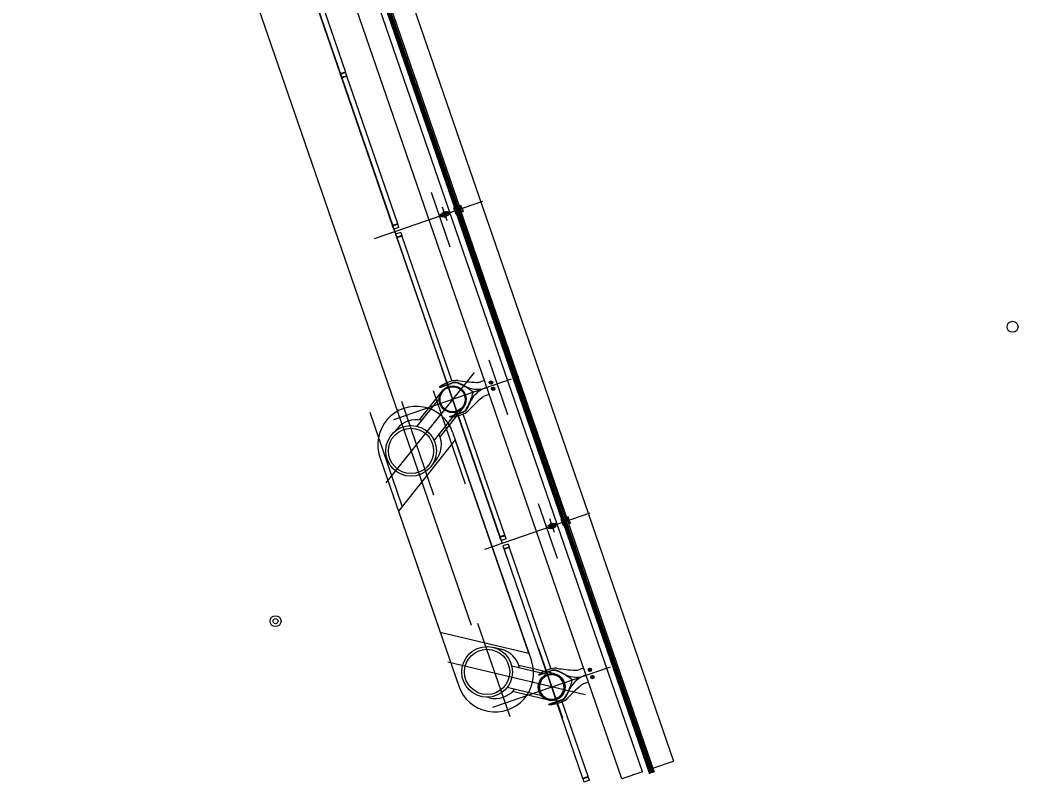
# Model space of a CAD drawing. Extents: x 809487 to 809680, y 818779 to 819225.
# Drawn here: x 809526.02 to 809535.11, y 819211.2 to 819218.14 of the extents above; entities that cross this region are included whole.
import ezdxf

# ---------------------------------------------------------------- set-up
doc = ezdxf.new("R2010")
doc.units = 0
for name, color, linetype in [('F-RC', 7, 'Continuous'), ('MAJ214__', 7, 'Continuous'), ('MAJ270__', 7, 'Continuous'), ('MAJ292__', 7, 'Continuous'), ('MAJ314__', 7, 'Continuous')]:
    doc.layers.add(name, color=color, linetype=linetype)

msp = doc.modelspace()

# ---------------------------------------------------------------- linework, layer by layer
at = {"layer": 'F-RC'}
for p, q in [((809528.5092, 819218.9027), (809528.9396, 819217.6528)), ((809528.5566, 819218.9186), (809528.9869, 819217.6691)), ((809528.9885, 819217.6644), (809528.9412, 819217.6481)), ((809528.9869, 819217.6691), (809528.9672, 819217.6623)), ((809528.9866, 819217.6637), (809528.985, 819217.6684)), ((809528.9983, 819217.636), (809528.9885, 819217.6644)), ((809528.9672, 819217.6623), (809528.9396, 819217.6528)), ((809528.951, 819217.6197), (809528.9412, 819217.6481)), ((809528.9431, 819217.6487), (809528.9415, 819217.6535)), ((809528.9983, 819217.636), (809528.951, 819217.6197)), ((809528.9999, 819217.6313), (809528.9526, 819217.615)), ((809529.4149, 819216.2724), (809528.9526, 819217.615)), ((809528.9545, 819217.6156), (809528.9529, 819217.6204)), ((809528.998, 819217.6306), (809528.9964, 819217.6353)), ((809529.4622, 819216.2886), (809528.9999, 819217.6313)), ((809529.4622, 819216.2886), (809529.4149, 819216.2724)), ((809529.4638, 819216.2839), (809529.4165, 819216.2676)), ((809529.4263, 819216.2393), (809529.4165, 819216.2676)), ((809529.4184, 819216.2683), (809529.4168, 819216.273)), ((809529.4736, 819216.2555), (809529.4263, 819216.2393)), ((809529.4619, 819216.2833), (809529.4603, 819216.288)), ((809529.4736, 819216.2555), (809529.4638, 819216.2839)), ((809529.4899, 819216.2083), (809529.4426, 819216.192)), ((809529.4426, 819216.192), (809529.4524, 819216.1636)), ((809529.4996, 819216.1799), (809529.4524, 819216.1636)), ((809529.5013, 819216.1752), (809529.454, 819216.1589)), ((809529.454, 819216.1589), (809529.9085, 819214.8388)), ((809529.4542, 819216.1643), (809529.4559, 819216.1595)), ((809529.4899, 819216.2083), (809529.4996, 819216.1799)), ((809529.4977, 819216.1792), (809529.4994, 819216.1745)), ((809529.5013, 819216.1752), (809529.9557, 819214.8555)), ((809530.3916, 819213.4358), (809530.0115, 819214.5399)), ((809530.4389, 819213.4521), (809530.0589, 819214.5557)), ((809530.4389, 819213.4521), (809530.3916, 819213.4358)), ((809530.4405, 819213.4473), (809530.3932, 819213.4311)), ((809530.403, 819213.4027), (809530.3932, 819213.4311)), ((809530.3951, 819213.4317), (809530.3935, 819213.4364)), ((809530.4503, 819213.419), (809530.403, 819213.4027)), ((809530.4386, 819213.4467), (809530.437, 819213.4514)), ((809530.4503, 819213.419), (809530.4405, 819213.4473)), ((809530.4666, 819213.3717), (809530.4193, 819213.3554)), ((809530.4193, 819213.3554), (809530.4291, 819213.3271)), ((809530.4763, 819213.3433), (809530.4291, 819213.3271)), ((809530.478, 819213.3386), (809530.4307, 819213.3223)), ((809530.4307, 819213.3223), (809530.8108, 819212.2183)), ((809530.4309, 819213.3277), (809530.4326, 819213.323)), ((809530.4666, 819213.3717), (809530.4763, 819213.3433)), ((809530.4744, 819213.3427), (809530.4761, 819213.338)), ((809530.478, 819213.3386), (809530.858, 819212.2349)), ((809531.1486, 819211.2375), (809530.9138, 819211.9194)), ((809531.1959, 819211.2538), (809530.9612, 819211.9352)), ((809531.1959, 819211.2538), (809531.1486, 819211.2375)), ((809531.1975, 819211.249), (809531.1502, 819211.2327)), ((809531.16, 819211.2044), (809531.1502, 819211.2327)), ((809531.1521, 819211.2334), (809531.1505, 819211.2381)), ((809531.2073, 819211.2207), (809531.16, 819211.2044)), ((809531.1956, 819211.2484), (809531.194, 819211.2531)), ((809531.2073, 819211.2207), (809531.1975, 819211.249))]:
    msp.add_line(p, q, dxfattribs=at)
at = {"layer": 'MAJ214__'}
for p, q in [((809530.9146, 819213.5524), (809528.9629, 819219.2208)), ((809529.997, 819216.4173), (809529.0252, 819219.2396)), ((809529.9977, 819216.4175), (809529.0259, 819219.2399)), ((809530.0072, 819216.4208), (809529.0353, 819219.2431)), ((809530.0185, 819216.4247), (809529.0467, 819219.247)), ((809529.9073, 819216.3956), (809529.8634, 819216.3805)), ((809529.8732, 819216.3881), (809529.8949, 819216.3956)), ((809529.8937, 819216.3962), (809529.8738, 819216.3894)), ((809529.8742, 819216.3853), (809529.8959, 819216.3928)), ((809529.8935, 819216.3919), (809529.8942, 819216.3916)), ((809529.8937, 819216.3962), (809529.8949, 819216.3956)), ((809529.8943, 819216.3912), (809529.8942, 819216.3916)), ((809529.8949, 819216.3956), (809529.8959, 819216.3928)), ((809529.9084, 819216.3947), (809529.9188, 819216.3983)), ((809529.9188, 819216.3983), (809529.9286, 819216.3699)), ((809530.9737, 819213.5807), (809530.0019, 819216.4031)), ((809530.9744, 819213.5809), (809530.0026, 819216.4033)), ((809530.9839, 819213.5842), (809530.012, 819216.4066)), ((809530.9952, 819213.5881), (809530.0234, 819216.4105)), ((809529.8527, 819216.3755), (809529.8631, 819216.3791)), ((809529.8624, 819216.3471), (809529.8527, 819216.3755)), ((809529.8729, 819216.3507), (809529.8624, 819216.3471)), ((809529.8647, 819216.373), (809529.8723, 819216.3757)), ((809529.878, 819216.3591), (809529.8704, 819216.3565)), ((809529.8725, 819216.3757), (809529.9033, 819216.3863)), ((809529.8738, 819216.3894), (809529.8732, 819216.3881)), ((809529.8732, 819216.3881), (809529.8742, 819216.3853)), ((809529.8765, 819216.3861), (809529.8762, 819216.3854)), ((809529.8764, 819216.385), (809529.8762, 819216.3854)), ((809529.8782, 819216.3592), (809529.909, 819216.3698)), ((809529.9071, 819216.3601), (809529.8854, 819216.3526)), ((809529.8854, 819216.3526), (809529.8864, 819216.3498)), ((809529.9081, 819216.3573), (809529.8864, 819216.3498)), ((809529.8876, 819216.3492), (809529.8864, 819216.3498)), ((809529.8873, 819216.3533), (809529.887, 819216.3542)), ((809529.8876, 819216.3492), (809529.9075, 819216.356)), ((809529.9109, 819216.3889), (809529.9033, 819216.3863)), ((809529.9052, 819216.3595), (809529.9049, 819216.3604)), ((809529.9071, 819216.3601), (809529.9081, 819216.3573)), ((809529.9075, 819216.356), (809529.9081, 819216.3573)), ((809529.9182, 819216.3663), (809529.9286, 819216.3699)), ((809530.8294, 819213.5389), (809530.8398, 819213.5425)), ((809530.8343, 819213.5248), (809530.8294, 819213.5389)), ((809530.8392, 819213.5106), (809530.8343, 819213.5248)), ((809530.8496, 819213.5142), (809530.8392, 819213.5106)), ((809530.884, 819213.5591), (809530.8401, 819213.5439)), ((809530.8414, 819213.5365), (809530.849, 819213.5391)), ((809530.8547, 819213.5225), (809530.8471, 819213.5199)), ((809530.8492, 819213.5391), (809530.88, 819213.5497)), ((809530.8499, 819213.5515), (809530.8716, 819213.559)), ((809530.8505, 819213.5528), (809530.8499, 819213.5515)), ((809530.8499, 819213.5515), (809530.8509, 819213.5487)), ((809530.8704, 819213.5597), (809530.8505, 819213.5528)), ((809530.8509, 819213.5487), (809530.8726, 819213.5562)), ((809530.8532, 819213.5495), (809530.8529, 819213.5489)), ((809530.8531, 819213.5484), (809530.8529, 819213.5489)), ((809530.8549, 819213.5226), (809530.8857, 819213.5332)), ((809530.8838, 819213.5236), (809530.8621, 819213.5161)), ((809530.8621, 819213.5161), (809530.8631, 819213.5133)), ((809530.8848, 819213.5207), (809530.8631, 819213.5133)), ((809530.8643, 819213.5126), (809530.8631, 819213.5133)), ((809530.864, 819213.5167), (809530.8637, 819213.5177)), ((809530.8643, 819213.5126), (809530.8842, 819213.5195)), ((809530.8702, 819213.5554), (809530.8709, 819213.5551)), ((809530.8704, 819213.5597), (809530.8716, 819213.559)), ((809530.871, 819213.5546), (809530.8709, 819213.5551)), ((809530.8716, 819213.559), (809530.8726, 819213.5562)), ((809530.8876, 819213.5524), (809530.88, 819213.5497)), ((809530.8819, 819213.5229), (809530.8816, 819213.5239)), ((809530.8838, 819213.5236), (809530.8848, 819213.5207)), ((809530.8842, 819213.5195), (809530.8848, 819213.5207)), ((809530.8851, 819213.5581), (809530.8955, 819213.5617)), ((809530.8949, 819213.5298), (809530.9053, 819213.5334)), ((809530.8955, 819213.5617), (809530.9004, 819213.5475)), ((809530.9053, 819213.5334), (809530.9004, 819213.5475)), ((809531.6911, 819211.2976), (809530.9146, 819213.5524)), ((809531.7654, 819211.2814), (809530.9786, 819213.5665)), ((809531.7661, 819211.2816), (809530.9793, 819213.5668)), ((809531.7756, 819211.2849), (809530.9887, 819213.57)), ((809531.7869, 819211.2888), (809531.0001, 819213.5739))]:
    msp.add_line(p, q, dxfattribs=at)
for points in [[(809529.8739, 819216.3498), (809529.9179, 819216.3649)], [(809529.8443, 819214.8019), (809529.9571, 819214.8407)], [(809529.9381, 819214.5294), (809530.0509, 819214.5682)], [(809530.8506, 819213.5132), (809530.8946, 819213.5284)], [(809530.7466, 819212.1814), (809530.8594, 819212.2202)], [(809530.8405, 819211.9089), (809530.9533, 819211.9477)]]:
    msp.add_lwpolyline(points, dxfattribs=at)
for centre, radius in [((809529.8906, 819216.3727), 0.006), ((809530.3119, 819214.8422), 0.0155), ((809530.3119, 819214.8422), 0.0135), ((809530.3119, 819214.8422), 0.0042), ((809530.3314, 819214.7855), 0.0155), ((809530.3314, 819214.7855), 0.0135), ((809530.3314, 819214.7855), 0.0042), ((809531.2126, 819212.2264), 0.0155), ((809531.2126, 819212.2264), 0.0135), ((809531.2126, 819212.2264), 0.0042), ((809531.2354, 819212.1602), 0.0155), ((809531.2354, 819212.1602), 0.0135), ((809531.2354, 819212.1602), 0.0042)]:
    msp.add_circle(centre, radius, dxfattribs=at)
for centre, radius, start, end in [((809529.8906, 819216.3727), 0.0095, 146.69488, 251.30512), ((809529.8906, 819216.3727), 0.0109, 101.1265, 116.87349), ((809529.8906, 819216.3727), 0.0109, 281.1265, 296.87349), ((809529.8906, 819216.3727), 0.0095, 325.18264, 72.81736), ((809529.9829, 819214.7658), 0.0792, 68.03764, 109), ((809529.8005, 819214.3134), 0.567, 59.89592, 68.03764), ((809530.0949, 819214.8213), 0.02, 239.89592, 251.32459), ((809530.1868, 819215.011), 0.2307, 244.76877, 292.32268), ((809530.3368, 819214.5755), 0.2307, 105.67731, 153.23123), ((809530.3368, 819214.5755), 0.2307, 105.67731, 112.32268), ((809530.1868, 819215.011), 0.2307, 285.67731, 292.32268), ((809529.6028, 819214.8873), 0.567, 329.96236, 338.10407), ((809530.1475, 819214.6684), 0.02, 146.67541, 158.10407), ((809530.0252, 819214.6431), 0.0792, 289, 329.96236), ((809530.8673, 819213.5361), 0.0095, 146.69488, 199.00008), ((809530.8673, 819213.5361), 0.0095, 199.00008, 251.30512), ((809530.8673, 819213.5361), 0.006, 18.99986, 199.00013), ((809530.8673, 819213.5361), 0.006, 199.00013, 18.99986), ((809530.8673, 819213.5361), 0.0109, 101.1265, 116.87349), ((809530.8673, 819213.5361), 0.0109, 281.1265, 296.87349), ((809530.8673, 819213.5361), 0.0095, 18.99991, 72.81736), ((809530.8673, 819213.5361), 0.0095, 325.18264, 18.99991), ((809530.8852, 819212.1453), 0.0792, 68.03764, 109), ((809530.7028, 819211.6929), 0.567, 59.89592, 68.03764), ((809530.9972, 819212.2008), 0.02, 239.89592, 251.32459), ((809531.0891, 819212.3905), 0.2307, 244.76877, 292.32268), ((809531.2391, 819211.955), 0.2307, 105.67731, 153.23123), ((809531.0891, 819212.3905), 0.2307, 285.67731, 292.32268), ((809531.2391, 819211.955), 0.2307, 105.67731, 112.32268), ((809530.5052, 819212.2668), 0.567, 329.96236, 338.10407), ((809531.0499, 819212.0479), 0.02, 146.67541, 158.10407), ((809530.9275, 819212.0226), 0.0792, 289, 329.96236)]:
    msp.add_arc(centre, radius, start, end, dxfattribs=at)
for points, degree in [([(809529.9073, 819216.3956), (809529.9074, 819216.3956), (809529.9074, 819216.3957), (809529.9075, 819216.3956), (809529.9075, 819216.3956), (809529.9076, 819216.3956), (809529.9076, 819216.3956), (809529.9077, 819216.3955), (809529.9077, 819216.3955), (809529.9078, 819216.3955), (809529.9078, 819216.3955), (809529.9079, 819216.3954), (809529.9079, 819216.3954), (809529.908, 819216.3953), (809529.908, 819216.3953), (809529.908, 819216.3952)], 3), ([(809529.908, 819216.3952), (809529.9084, 819216.3948), (809529.9088, 819216.3943), (809529.9094, 819216.3933), (809529.9097, 819216.3928), (809529.9103, 819216.3918), (809529.9105, 819216.3913), (809529.9109, 819216.3905), (809529.911, 819216.3902), (809529.9112, 819216.3899)], 3), ([(809529.8631, 819216.3798), (809529.8631, 819216.3798), (809529.8631, 819216.3799), (809529.8631, 819216.38), (809529.8631, 819216.38), (809529.8631, 819216.3801), (809529.8631, 819216.3801), (809529.8631, 819216.3802), (809529.8632, 819216.3802), (809529.8632, 819216.3803), (809529.8632, 819216.3803), (809529.8632, 819216.3804), (809529.8633, 819216.3804), (809529.8633, 819216.3805), (809529.8633, 819216.3805), (809529.8634, 819216.3805)], 3), ([(809529.8639, 819216.3736), (809529.8638, 819216.3739), (809529.8637, 819216.3743), (809529.8635, 819216.3751), (809529.8634, 819216.3757), (809529.8632, 819216.3768), (809529.8632, 819216.3774), (809529.8631, 819216.3785), (809529.8631, 819216.3792), (809529.8631, 819216.3798)], 3), ([(809529.8639, 819216.3736), (809529.8639, 819216.3736), (809529.8639, 819216.3736), (809529.8639, 819216.3735), (809529.8639, 819216.3735), (809529.864, 819216.3734), (809529.864, 819216.3734), (809529.864, 819216.3734)], 3), ([(809529.8647, 819216.373), (809529.8647, 819216.373), (809529.8647, 819216.373), (809529.8647, 819216.373), (809529.8647, 819216.373), (809529.8646, 819216.373), (809529.8645, 819216.373), (809529.8644, 819216.373), (809529.8643, 819216.373), (809529.8642, 819216.3731), (809529.8641, 819216.3731), (809529.864, 819216.3733), (809529.864, 819216.3733), (809529.864, 819216.3734)], 3), ([(809529.8701, 819216.3557), (809529.87, 819216.3558), (809529.87, 819216.3558), (809529.87, 819216.3559), (809529.87, 819216.356), (809529.8701, 819216.3561), (809529.8701, 819216.3562), (809529.8702, 819216.3563), (809529.8702, 819216.3564), (809529.8703, 819216.3564), (809529.8704, 819216.3565), (809529.8704, 819216.3565), (809529.8704, 819216.3565), (809529.8704, 819216.3565)], 3), ([(809529.8701, 819216.3557), (809529.8701, 819216.3557), (809529.8701, 819216.3557), (809529.8701, 819216.3557), (809529.8701, 819216.3556), (809529.8701, 819216.3556), (809529.8701, 819216.3556), (809529.8701, 819216.3555)], 3), ([(809529.8733, 819216.3502), (809529.8729, 819216.3506), (809529.8725, 819216.3511), (809529.8719, 819216.3521), (809529.8716, 819216.3526), (809529.871, 819216.3536), (809529.8708, 819216.3541), (809529.8704, 819216.3549), (809529.8703, 819216.3552), (809529.8701, 819216.3555)], 3), ([(809529.8723, 819216.3757), (809529.8723, 819216.3756), (809529.8723, 819216.3756), (809529.8724, 819216.3755), (809529.8725, 819216.3753), (809529.8726, 819216.3747), (809529.8726, 819216.3743), (809529.8728, 819216.3731), (809529.873, 819216.372), (809529.8734, 819216.3698), (809529.8737, 819216.3686), (809529.8745, 819216.3663), (809529.8749, 819216.3652), (809529.8759, 819216.3631), (809529.8764, 819216.3621), (809529.8772, 819216.3608), (809529.8775, 819216.3603), (809529.8778, 819216.3597), (809529.8779, 819216.3595), (809529.878, 819216.3592), (809529.878, 819216.3592), (809529.878, 819216.3591)], 3), ([(809529.8723, 819216.3757), (809529.8724, 819216.3757), (809529.8724, 819216.3757), (809529.8725, 819216.3757)], 2), ([(809529.8739, 819216.3498), (809529.8739, 819216.3498), (809529.8739, 819216.3498), (809529.8738, 819216.3498), (809529.8738, 819216.3498), (809529.8737, 819216.3498), (809529.8737, 819216.3498), (809529.8736, 819216.3499), (809529.8736, 819216.3499), (809529.8735, 819216.3499), (809529.8735, 819216.3499), (809529.8734, 819216.35), (809529.8734, 819216.35), (809529.8733, 819216.3501), (809529.8733, 819216.3501), (809529.8733, 819216.3502)], 3), ([(809529.8782, 819216.3592), (809529.8781, 819216.3591), (809529.8781, 819216.3591), (809529.878, 819216.3591)], 2), ([(809529.8782, 819216.3592), (809529.8781, 819216.3591), (809529.8781, 819216.3591), (809529.878, 819216.3591)], 2), ([(809529.8836, 819216.3792), (809529.8836, 819216.3792), (809529.8835, 819216.3792), (809529.8835, 819216.3791), (809529.8834, 819216.379), (809529.8833, 819216.3788), (809529.8832, 819216.3786), (809529.8829, 819216.3783), (809529.8828, 819216.3781), (809529.8827, 819216.3779)], 3), ([(809529.8857, 819216.3825), (809529.8846, 819216.3807), (809529.8836, 819216.3792)], 2), ([(809529.8876, 819216.3637), (809529.8878, 819216.3636), (809529.888, 819216.3636), (809529.8884, 819216.3634), (809529.8886, 819216.3634), (809529.8889, 819216.3633), (809529.8889, 819216.3632), (809529.889, 819216.3632), (809529.8891, 819216.3632), (809529.8891, 819216.3632)], 3), ([(809529.8922, 819216.3822), (809529.8905, 819216.3828), (809529.8885, 819216.3834)], 2), ([(809529.8891, 819216.3632), (809529.8908, 819216.3626), (809529.8928, 819216.362)], 2), ([(809529.8937, 819216.3817), (809529.8935, 819216.3818), (809529.8933, 819216.3818), (809529.8929, 819216.382), (809529.8927, 819216.382), (809529.8924, 819216.3821), (809529.8923, 819216.3822), (809529.8923, 819216.3822), (809529.8922, 819216.3822), (809529.8922, 819216.3822)], 3), ([(809529.8956, 819216.3629), (809529.8967, 819216.3647), (809529.8977, 819216.3662)], 2), ([(809529.8977, 819216.3662), (809529.8977, 819216.3662), (809529.8978, 819216.3662), (809529.8978, 819216.3663), (809529.8979, 819216.3664), (809529.898, 819216.3666), (809529.8981, 819216.3668), (809529.8984, 819216.3671), (809529.8985, 819216.3673), (809529.8986, 819216.3675)], 3), ([(809529.909, 819216.3698), (809529.909, 819216.3698), (809529.9089, 819216.3698), (809529.9089, 819216.3699), (809529.9088, 819216.3701), (809529.9087, 819216.3707), (809529.9086, 819216.3711), (809529.9085, 819216.3724), (809529.9083, 819216.3734), (809529.9079, 819216.3756), (809529.9076, 819216.3768), (809529.9068, 819216.3791), (809529.9064, 819216.3803), (809529.9054, 819216.3823), (809529.9049, 819216.3833), (809529.9041, 819216.3846), (809529.9038, 819216.3851), (809529.9035, 819216.3857), (809529.9034, 819216.3859), (809529.9033, 819216.3862), (809529.9033, 819216.3862), (809529.9033, 819216.3863)], 3), ([(809529.9166, 819216.3724), (809529.9159, 819216.3721), (809529.9153, 819216.3719), (809529.9137, 819216.3714), (809529.9127, 819216.3711), (809529.9112, 819216.3705), (809529.9106, 819216.3703), (809529.9096, 819216.37), (809529.9093, 819216.3699), (809529.909, 819216.3698)], 3), ([(809529.9166, 819216.3724), (809529.9157, 819216.3721), (809529.9148, 819216.3718), (809529.9139, 819216.3715), (809529.9127, 819216.371), (809529.9114, 819216.3706), (809529.9101, 819216.3701), (809529.9097, 819216.37), (809529.9093, 819216.3699), (809529.909, 819216.3698)], 3), ([(809529.9112, 819216.3897), (809529.9112, 819216.3896), (809529.9112, 819216.3896), (809529.9113, 819216.3895), (809529.9113, 819216.3894), (809529.9112, 819216.3893), (809529.9112, 819216.3892), (809529.9111, 819216.3891), (809529.9111, 819216.389), (809529.911, 819216.389), (809529.9109, 819216.3889), (809529.9109, 819216.3889), (809529.9109, 819216.3889), (809529.9109, 819216.3889)], 3), ([(809529.9112, 819216.3897), (809529.9112, 819216.3897), (809529.9112, 819216.3897), (809529.9112, 819216.3898), (809529.9112, 819216.3898), (809529.9112, 819216.3898), (809529.9112, 819216.3899), (809529.9112, 819216.3899)], 3), ([(809529.9166, 819216.3724), (809529.9166, 819216.3724), (809529.9166, 819216.3724), (809529.9166, 819216.3724), (809529.9166, 819216.3724), (809529.9167, 819216.3724), (809529.9168, 819216.3724), (809529.9169, 819216.3724), (809529.9169, 819216.3724), (809529.9171, 819216.3723), (809529.9171, 819216.3723), (809529.9173, 819216.3721), (809529.9173, 819216.3721), (809529.9173, 819216.372)], 3), ([(809529.9174, 819216.3718), (809529.9174, 819216.3718), (809529.9174, 819216.3719), (809529.9173, 819216.3719), (809529.9173, 819216.3719), (809529.9173, 819216.372), (809529.9173, 819216.372), (809529.9173, 819216.372)], 3), ([(809529.9174, 819216.3718), (809529.9175, 819216.3715), (809529.9176, 819216.3711), (809529.9178, 819216.3703), (809529.9179, 819216.3697), (809529.918, 819216.3686), (809529.9181, 819216.368), (809529.9182, 819216.3669), (809529.9182, 819216.3663), (809529.9182, 819216.3656)], 3), ([(809529.9182, 819216.3656), (809529.9182, 819216.3656), (809529.9182, 819216.3655), (809529.9182, 819216.3654), (809529.9182, 819216.3654), (809529.9182, 819216.3653), (809529.9182, 819216.3653), (809529.9181, 819216.3652), (809529.9181, 819216.3652), (809529.9181, 819216.3651), (809529.9181, 819216.3651), (809529.918, 819216.365), (809529.918, 819216.365), (809529.918, 819216.3649), (809529.9179, 819216.3649), (809529.9179, 819216.3649)], 3), ([(809530.8398, 819213.5432), (809530.8398, 819213.5433), (809530.8398, 819213.5433), (809530.8398, 819213.5434), (809530.8398, 819213.5435), (809530.8398, 819213.5436), (809530.8398, 819213.5436), (809530.8399, 819213.5437), (809530.8399, 819213.5437), (809530.8399, 819213.5437), (809530.8399, 819213.5438), (809530.8399, 819213.5438), (809530.84, 819213.5439), (809530.84, 819213.5439), (809530.84, 819213.5439), (809530.8401, 819213.5439)], 3), ([(809530.8406, 819213.5371), (809530.8405, 819213.5374), (809530.8404, 819213.5377), (809530.8402, 819213.5386), (809530.8401, 819213.5391), (809530.84, 819213.5402), (809530.8399, 819213.5408), (809530.8398, 819213.542), (809530.8398, 819213.5426), (809530.8398, 819213.5432)], 3), ([(809530.8406, 819213.5371), (809530.8406, 819213.537), (809530.8406, 819213.537), (809530.8406, 819213.5369), (809530.8407, 819213.5369), (809530.8407, 819213.5369), (809530.8407, 819213.5369), (809530.8407, 819213.5369)], 3), ([(809530.8414, 819213.5365), (809530.8414, 819213.5365), (809530.8414, 819213.5365), (809530.8414, 819213.5365), (809530.8414, 819213.5365), (809530.8413, 819213.5364), (809530.8412, 819213.5364), (809530.8411, 819213.5365), (809530.841, 819213.5365), (809530.8409, 819213.5365), (809530.8408, 819213.5366), (809530.8407, 819213.5367), (809530.8407, 819213.5368), (809530.8407, 819213.5369)], 3), ([(809530.8468, 819213.5192), (809530.8468, 819213.5192), (809530.8467, 819213.5192), (809530.8467, 819213.5193), (809530.8467, 819213.5194), (809530.8468, 819213.5196), (809530.8468, 819213.5196), (809530.8469, 819213.5198), (809530.8469, 819213.5198), (809530.847, 819213.5199), (809530.8471, 819213.5199), (809530.8471, 819213.5199), (809530.8471, 819213.5199), (809530.8471, 819213.5199)], 3), ([(809530.8468, 819213.5192), (809530.8468, 819213.5192), (809530.8468, 819213.5191), (809530.8468, 819213.5191), (809530.8468, 819213.5191), (809530.8468, 819213.519), (809530.8468, 819213.519), (809530.8468, 819213.519)], 3), ([(809530.85, 819213.5136), (809530.8496, 819213.5141), (809530.8492, 819213.5146), (809530.8486, 819213.5156), (809530.8483, 819213.5161), (809530.8477, 819213.517), (809530.8475, 819213.5175), (809530.8471, 819213.5183), (809530.847, 819213.5187), (809530.8468, 819213.519)], 3), ([(809530.849, 819213.5391), (809530.8491, 819213.5391), (809530.8491, 819213.5391), (809530.8492, 819213.5391)], 2), ([(809530.849, 819213.5391), (809530.849, 819213.5391), (809530.849, 819213.5391), (809530.8491, 819213.5389), (809530.8492, 819213.5387), (809530.8493, 819213.5381), (809530.8493, 819213.5377), (809530.8495, 819213.5365), (809530.8497, 819213.5355), (809530.8501, 819213.5332), (809530.8504, 819213.532), (809530.8508, 819213.5307), (809530.8509, 819213.5306), (809530.8509, 819213.5305)], 3), ([(809530.8509, 819213.5305), (809530.8513, 819213.5295), (809530.8517, 819213.5285), (809530.8526, 819213.5265), (809530.8531, 819213.5256), (809530.8539, 819213.5243), (809530.8542, 819213.5238), (809530.8545, 819213.5231), (809530.8546, 819213.5229), (809530.8547, 819213.5227), (809530.8547, 819213.5226), (809530.8547, 819213.5225)], 3), ([(809530.8549, 819213.5226), (809530.8548, 819213.5226), (809530.8548, 819213.5226), (809530.8547, 819213.5225)], 2), ([(809530.8549, 819213.5226), (809530.8548, 819213.5226), (809530.8548, 819213.5226), (809530.8547, 819213.5225)], 2), ([(809530.8603, 819213.5427), (809530.8603, 819213.5427), (809530.8602, 819213.5426), (809530.8602, 819213.5426), (809530.8601, 819213.5425), (809530.86, 819213.5422), (809530.8599, 819213.5421), (809530.8596, 819213.5417), (809530.8595, 819213.5415), (809530.8594, 819213.5414)], 3), ([(809530.8624, 819213.5459), (809530.8613, 819213.5442), (809530.8603, 819213.5427)], 2), ([(809530.8643, 819213.5271), (809530.8645, 819213.5271), (809530.8647, 819213.527), (809530.8651, 819213.5269), (809530.8653, 819213.5268), (809530.8656, 819213.5267), (809530.8657, 819213.5267), (809530.8657, 819213.5267), (809530.8658, 819213.5267), (809530.8658, 819213.5266)], 3), ([(809530.8689, 819213.5456), (809530.8672, 819213.5462), (809530.8652, 819213.5469)], 2), ([(809530.8658, 819213.5266), (809530.8675, 819213.5261), (809530.8695, 819213.5254)], 2), ([(809530.8704, 819213.5451), (809530.8702, 819213.5452), (809530.87, 819213.5453), (809530.8696, 819213.5454), (809530.8694, 819213.5455), (809530.8691, 819213.5456), (809530.869, 819213.5456), (809530.869, 819213.5456), (809530.8689, 819213.5456), (809530.8689, 819213.5456)], 3), ([(809530.8723, 819213.5264), (809530.8734, 819213.5281), (809530.8744, 819213.5296)], 2), ([(809530.8744, 819213.5296), (809530.8744, 819213.5296), (809530.8745, 819213.5297), (809530.8745, 819213.5297), (809530.8746, 819213.5298), (809530.8747, 819213.53), (809530.8748, 819213.5302), (809530.8751, 819213.5306), (809530.8752, 819213.5308), (809530.8753, 819213.5309)], 3), ([(809530.8838, 819213.5418), (809530.8834, 819213.5428), (809530.883, 819213.5438), (809530.8821, 819213.5458), (809530.8816, 819213.5467), (809530.8808, 819213.548), (809530.8805, 819213.5485), (809530.8802, 819213.5492), (809530.8801, 819213.5494), (809530.88, 819213.5496), (809530.88, 819213.5497), (809530.88, 819213.5497)], 3), ([(809530.8857, 819213.5332), (809530.8857, 819213.5332), (809530.8857, 819213.5332), (809530.8856, 819213.5334), (809530.8855, 819213.5336), (809530.8854, 819213.5342), (809530.8853, 819213.5345), (809530.8852, 819213.5358), (809530.885, 819213.5368), (809530.8846, 819213.5391), (809530.8843, 819213.5403), (809530.8839, 819213.5416), (809530.8838, 819213.5417), (809530.8838, 819213.5418)], 3), ([(809530.884, 819213.5591), (809530.8841, 819213.5591), (809530.8841, 819213.5591), (809530.8842, 819213.5591), (809530.8842, 819213.5591), (809530.8843, 819213.559), (809530.8843, 819213.559), (809530.8844, 819213.559), (809530.8844, 819213.559), (809530.8845, 819213.5589), (809530.8845, 819213.5589), (809530.8846, 819213.5589), (809530.8846, 819213.5588), (809530.8847, 819213.5588), (809530.8847, 819213.5587), (809530.8847, 819213.5587)], 3), ([(809530.8847, 819213.5587), (809530.8851, 819213.5582), (809530.8855, 819213.5577), (809530.8861, 819213.5567), (809530.8864, 819213.5562), (809530.887, 819213.5553), (809530.8872, 819213.5548), (809530.8876, 819213.554), (809530.8877, 819213.5536), (809530.8879, 819213.5533)], 3), ([(809530.8933, 819213.5358), (809530.8926, 819213.5356), (809530.892, 819213.5354), (809530.8904, 819213.5348), (809530.8894, 819213.5345), (809530.8879, 819213.534), (809530.8873, 819213.5338), (809530.8863, 819213.5334), (809530.886, 819213.5333), (809530.8857, 819213.5332)], 3), ([(809530.8933, 819213.5358), (809530.8924, 819213.5355), (809530.8915, 819213.5352), (809530.8906, 819213.5349), (809530.8894, 819213.5345), (809530.8881, 819213.534), (809530.8868, 819213.5336), (809530.8864, 819213.5335), (809530.886, 819213.5333), (809530.8857, 819213.5332)], 3), ([(809530.8879, 819213.5531), (809530.8879, 819213.5531), (809530.888, 819213.5531), (809530.888, 819213.553), (809530.888, 819213.5529), (809530.8879, 819213.5527), (809530.8879, 819213.5527), (809530.8878, 819213.5525), (809530.8878, 819213.5525), (809530.8877, 819213.5524), (809530.8876, 819213.5524), (809530.8876, 819213.5524), (809530.8876, 819213.5524), (809530.8876, 819213.5524)], 3), ([(809530.8879, 819213.5531), (809530.8879, 819213.5531), (809530.8879, 819213.5532), (809530.8879, 819213.5532), (809530.8879, 819213.5532), (809530.8879, 819213.5533), (809530.8879, 819213.5533), (809530.8879, 819213.5533)], 3), ([(809530.8933, 819213.5358), (809530.8933, 819213.5358), (809530.8933, 819213.5358), (809530.8933, 819213.5358), (809530.8933, 819213.5358), (809530.8934, 819213.5358), (809530.8935, 819213.5358), (809530.8936, 819213.5358), (809530.8937, 819213.5358), (809530.8938, 819213.5357), (809530.8939, 819213.5357), (809530.894, 819213.5356), (809530.894, 819213.5355), (809530.894, 819213.5354)], 3), ([(809530.8941, 819213.5352), (809530.8941, 819213.5353), (809530.8941, 819213.5353), (809530.8941, 819213.5353), (809530.894, 819213.5354), (809530.894, 819213.5354), (809530.894, 819213.5354), (809530.894, 819213.5354)], 3), ([(809530.8941, 819213.5352), (809530.8942, 819213.5349), (809530.8943, 819213.5346), (809530.8945, 819213.5337), (809530.8946, 819213.5332), (809530.8947, 819213.5321), (809530.8948, 819213.5315), (809530.8949, 819213.5303), (809530.8949, 819213.5297), (809530.8949, 819213.5291)], 3), ([(809530.8949, 819213.5291), (809530.8949, 819213.529), (809530.8949, 819213.529), (809530.8949, 819213.5289), (809530.8949, 819213.5288), (809530.8949, 819213.5287), (809530.8949, 819213.5287), (809530.8948, 819213.5286), (809530.8948, 819213.5286), (809530.8948, 819213.5286), (809530.8948, 819213.5285), (809530.8948, 819213.5285), (809530.8947, 819213.5284), (809530.8947, 819213.5284), (809530.8947, 819213.5284), (809530.8946, 819213.5284)], 3)]:
    msp.add_open_spline(points, degree=degree, dxfattribs=at)
at = {"layer": 'MAJ270__'}
for p, q in [((809526.0233, 819224.5597), (809530.1299, 819212.6334)), ((809528.4601, 819219.053), (809530.4135, 819213.3799)), ((809529.9403, 819216.0751), (809529.7686, 819216.5737)), ((809529.2798, 819216.1624), (809530.2381, 819216.4923)), ((809529.867, 819216.4414), (809529.9098, 819216.3171)), ((809530.0301, 819216.4286), (809530.035, 819216.4145)), ((809529.4989, 819216.0361), (809529.3889, 819216.3557)), ((809530.4658, 819214.5488), (809530.2941, 819215.0474)), ((809530.0834, 819214.3388), (809529.8653, 819214.9721)), ((809530.1573, 819214.9345), (809529.3555, 819213.9296)), ((809529.4264, 819214.5056), (809530.4984, 819214.8747)), ((809529.9028, 819214.8631), (809530.0202, 819214.5222)), ((809530.5556, 819214.9023), (809530.5605, 819214.8882)), ((809529.7839, 819214.7706), (809530.077, 819213.9194)), ((809529.4955, 819214.6713), (809529.7886, 819213.8201)), ((809529.2072, 819214.572), (809529.5002, 819213.7208)), ((809530.917, 819213.2385), (809530.7453, 819213.7371)), ((809530.917, 819213.2385), (809530.7453, 819213.7371)), ((809530.2565, 819213.3258), (809531.2148, 819213.6558)), ((809530.8437, 819213.6048), (809530.8865, 819213.4805)), ((809530.8437, 819213.6048), (809530.8865, 819213.4805)), ((809531.0068, 819213.5921), (809531.0117, 819213.5779)), ((809531.0068, 819213.5921), (809531.0117, 819213.5779)), ((809530.4852, 819211.7971), (809530.1921, 819212.6483)), ((809530.7437, 819212.421), (809530.9618, 819211.7877)), ((809531.1687, 819211.9971), (809529.9183, 819212.2953)), ((809530.3287, 819211.8851), (809531.4007, 819212.2542)), ((809530.9243, 819211.8967), (809530.8069, 819212.2376))]:
    msp.add_line(p, q, dxfattribs=at)
msp.add_lwpolyline([(809529.2526, 819216.153), (809530.0103, 819216.4139)], dxfattribs=at)
for centre, radius in [((809530.0325, 819216.4216), 0.003), ((809535.0601, 819215.3496), 0.05), ((809530.5581, 819214.8953), 0.003), ((809531.0092, 819213.585), 0.003), ((809531.0092, 819213.585), 0.003), ((809528.3499, 819212.6693), 0.05), ((809528.3499, 819212.6693), 0.0228)]:
    msp.add_circle(centre, radius, dxfattribs=at)
at = {"layer": 'MAJ292__'}
for p, q in [((809531.1983, 819213.6501), (809527.2915, 819224.9963)), ((809529.9875, 819216.414), (809529.0157, 819219.2364)), ((809530.0301, 819216.4286), (809529.0584, 819219.2507)), ((809530.7255, 819213.4873), (809528.7738, 819219.1557)), ((809529.9802, 819216.4353), (809529.9729, 819216.4327)), ((809529.9826, 819216.4044), (809529.9729, 819216.4327)), ((809529.9875, 819216.414), (809529.9802, 819216.4353)), ((809530.0482, 819216.4269), (809529.9826, 819216.4044)), ((809530.0482, 819216.4269), (809529.9826, 819216.4044)), ((809529.9826, 819216.4044), (809529.9924, 819216.376)), ((809530.0334, 819216.4298), (809529.9875, 819216.414)), ((809530.0383, 819216.4156), (809529.9924, 819216.3998)), ((809530.9642, 819213.5774), (809529.9924, 819216.3998)), ((809529.9924, 819216.3998), (809529.9997, 819216.3785)), ((809530.0384, 819216.4553), (809530.0261, 819216.4511)), ((809530.0334, 819216.4298), (809530.0261, 819216.4511)), ((809531.0068, 819213.5921), (809530.035, 819216.4145)), ((809530.0383, 819216.4156), (809530.0456, 819216.3943)), ((809530.0482, 819216.4269), (809530.0384, 819216.4553)), ((809530.0579, 819216.3986), (809530.0456, 819216.3943)), ((809530.0482, 819216.4269), (809530.0579, 819216.3986)), ((809529.9997, 819216.3785), (809529.9924, 819216.376)), ((809530.9569, 819213.5987), (809530.9496, 819213.5962)), ((809530.9593, 819213.5678), (809530.9496, 819213.5962)), ((809530.9642, 819213.5774), (809530.9569, 819213.5987)), ((809531.0249, 819213.5904), (809530.9593, 819213.5678)), ((809531.0249, 819213.5904), (809530.9593, 819213.5678)), ((809531.0101, 819213.5932), (809530.9642, 819213.5774)), ((809531.0151, 819213.6187), (809531.0028, 819213.6145)), ((809531.0101, 819213.5932), (809531.0028, 819213.6145)), ((809531.0117, 819213.5779), (809531.7985, 819211.2928)), ((809531.0249, 819213.5904), (809531.0151, 819213.6187)), ((809531.2008, 819213.643), (809531.9747, 819211.3952)), ((809531.502, 819211.2324), (809530.7255, 819213.4873)), ((809530.9691, 819213.5633), (809531.756, 819211.2781)), ((809531.7856, 819211.3301), (809531.9747, 819211.3952)), ((809531.6911, 819211.2976), (809531.502, 819211.2324))]:
    msp.add_line(p, q, dxfattribs=at)
for points in [[(809530.2524, 819214.8614), (809530.2156, 819214.8487)], [(809529.8443, 819214.8019), (809529.8457, 819214.7979), (809529.9585, 819214.8367)], [(809530.2964, 819214.7338), (809530.2596, 819214.7211)], [(809529.9381, 819214.5294), (809529.9368, 819214.5334), (809530.0496, 819214.5722)], [(809530.9593, 819213.5678), (809530.9691, 819213.5395), (809530.9764, 819213.542), (809530.9691, 819213.5633), (809531.015, 819213.5791), (809531.0223, 819213.5578)], [(809531.0223, 819213.5578), (809531.0346, 819213.562), (809531.0249, 819213.5904)], [(809530.7466, 819212.1814), (809530.748, 819212.1774), (809530.8608, 819212.2162)], [(809531.1547, 819212.2409), (809531.1179, 819212.2282)], [(809531.1987, 819212.1132), (809531.1619, 819212.1006)], [(809530.8405, 819211.9089), (809530.8391, 819211.9129), (809530.9519, 819211.9517)]]:
    msp.add_lwpolyline(points, dxfattribs=at)
for radius in [0.1223, 0.1143]:
    msp.add_circle((809529.9624, 819214.6901), radius, dxfattribs=at)
for centre, radius, start, end in [((809530.0444, 819214.5279), 0.3393, 107.29394, 126.13928), ((809529.9989, 819214.6886), 0.1724, 87.60393, 108.72489), ((809530.0053, 819214.8408), 0.02, 80.57421, 87.60393), ((809530.228, 819216.1827), 1.3402, 260.57421, 267.92155), ((809530.183, 819214.9433), 0.1, 267.92155, 289), ((809529.9829, 819214.7658), 0.075, 68.03764, 109), ((809529.8005, 819214.3134), 0.5628, 51.63214, 68.03764), ((809529.6028, 819214.8873), 0.5628, 329.96236, 346.36786), ((809531.0906, 819213.6776), 1.3402, 130.07845, 137.42579), ((809530.2921, 819214.6265), 0.1, 109, 130.07845), ((809529.9902, 819214.7139), 0.1724, 289.2751, 310.39607), ((809530.0252, 819214.6431), 0.075, 289, 329.96236), ((809530.0889, 819214.5978), 0.02, 310.39607, 317.42579), ((809529.9271, 819214.8685), 0.3393, 271.86071, 290.70605), ((809530.9467, 819211.9074), 0.3393, 107.29394, 126.13928), ((809530.9012, 819212.0681), 0.1724, 87.60393, 108.72489), ((809530.8852, 819212.1453), 0.075, 68.03764, 109), ((809530.9076, 819212.2203), 0.02, 80.57421, 87.60393), ((809531.1303, 819213.5622), 1.3402, 260.57421, 267.92155), ((809530.7028, 819211.6929), 0.5628, 51.63214, 68.03764), ((809531.0854, 819212.3228), 0.1, 267.92155, 289), ((809530.8647, 819212.0696), 0.122, 19, 199), ((809530.8647, 819212.0696), 0.112, 19, 199), ((809530.5052, 819212.2668), 0.5628, 329.96236, 346.36786), ((809530.8647, 819212.0696), 0.122, 199, 19), ((809530.8647, 819212.0696), 0.112, 199, 19), ((809531.9929, 819211.057), 1.3402, 130.07845, 137.42579), ((809531.1944, 819212.006), 0.1, 109, 130.07845), ((809530.8925, 819212.0933), 0.1724, 289.2751, 310.39607), ((809530.9275, 819212.0226), 0.075, 289, 329.96236), ((809530.9913, 819211.9773), 0.02, 310.39607, 317.42579), ((809530.8294, 819212.248), 0.3393, 271.86071, 290.70605)]:
    msp.add_arc(centre, radius, start, end, dxfattribs=at)
msp.add_open_spline([(809530.8506, 819213.5132), (809530.8506, 819213.5132), (809530.8506, 819213.5132), (809530.8505, 819213.5132), (809530.8505, 819213.5132), (809530.8504, 819213.5133), (809530.8504, 819213.5133), (809530.8503, 819213.5133), (809530.8503, 819213.5133), (809530.8502, 819213.5134), (809530.8502, 819213.5134), (809530.8501, 819213.5134), (809530.8501, 819213.5135), (809530.85, 819213.5135), (809530.85, 819213.5136), (809530.85, 819213.5136)], degree=3, dxfattribs=at)
at = {"layer": 'MAJ314__'}
for p, q in [((809529.8668, 819214.7664), (809529.6566, 819214.5029)), ((809529.8404, 819214.6976), (809529.638, 819214.4439)), ((809530.0579, 819214.6139), (809529.8477, 819214.3504)), ((809529.9967, 819214.5728), (809529.7929, 819214.3174)), ((809529.4531, 819214.4183), (809529.4362, 819214.3971)), ((809529.9627, 819214.3897), (809530.6799, 819212.3066)), ((809529.3008, 819214.1618), (809530.0181, 819212.0787)), ((809529.7643, 819214.0755), (809529.8104, 819214.1333)), ((809530.3301, 819212.432), (809530.402, 819212.4149)), ((809530.8195, 819212.1832), (809530.5016, 819212.259)), ((809530.8931, 819212.1886), (809530.5651, 819212.2667)), ((809530.7731, 819211.9887), (809530.4575, 819212.0639)), ((809530.296, 819211.9703), (809530.2696, 819211.9766)), ((809530.8363, 819211.9507), (809530.5084, 819212.0289))]:
    msp.add_line(p, q, dxfattribs=at)
msp.add_lwpolyline([(809530.6559, 819212.3764), (809529.9867, 819214.3198), (809529.4696, 819213.6717), (809529.8493, 819212.5688), (809530.6559, 819212.3764)], dxfattribs=at)
for centre, radius in [((809529.9624, 819214.6901), 0.1223), ((809529.9624, 819214.6901), 0.1143), ((809529.5838, 819214.2195), 0.2309), ((809529.5838, 819214.2195), 0.2059), ((809530.2765, 819212.2074), 0.2309), ((809530.2765, 819212.2074), 0.2059), ((809530.8647, 819212.0696), 0.1223), ((809530.8647, 819212.0696), 0.1143)]:
    msp.add_circle(centre, radius, dxfattribs=at)
for centre, radius, start, end in [((809529.6317, 819214.2758), 0.35, 19, 199.00003), ((809529.6317, 819214.2758), 0.2285, 77.36555, 141.41268), ((809529.6317, 819214.2758), 0.2285, 321.42148, 25.45906), ((809530.349, 819212.1926), 0.2285, 12.54094, 76.57852), ((809530.349, 819212.1926), 0.35, 198.9995, 19.00002), ((809530.349, 819212.1926), 0.2285, 256.58732, 320.63445)]:
    msp.add_arc(centre, radius, start, end, dxfattribs=at)

doc.saveas('drawing.dxf')
